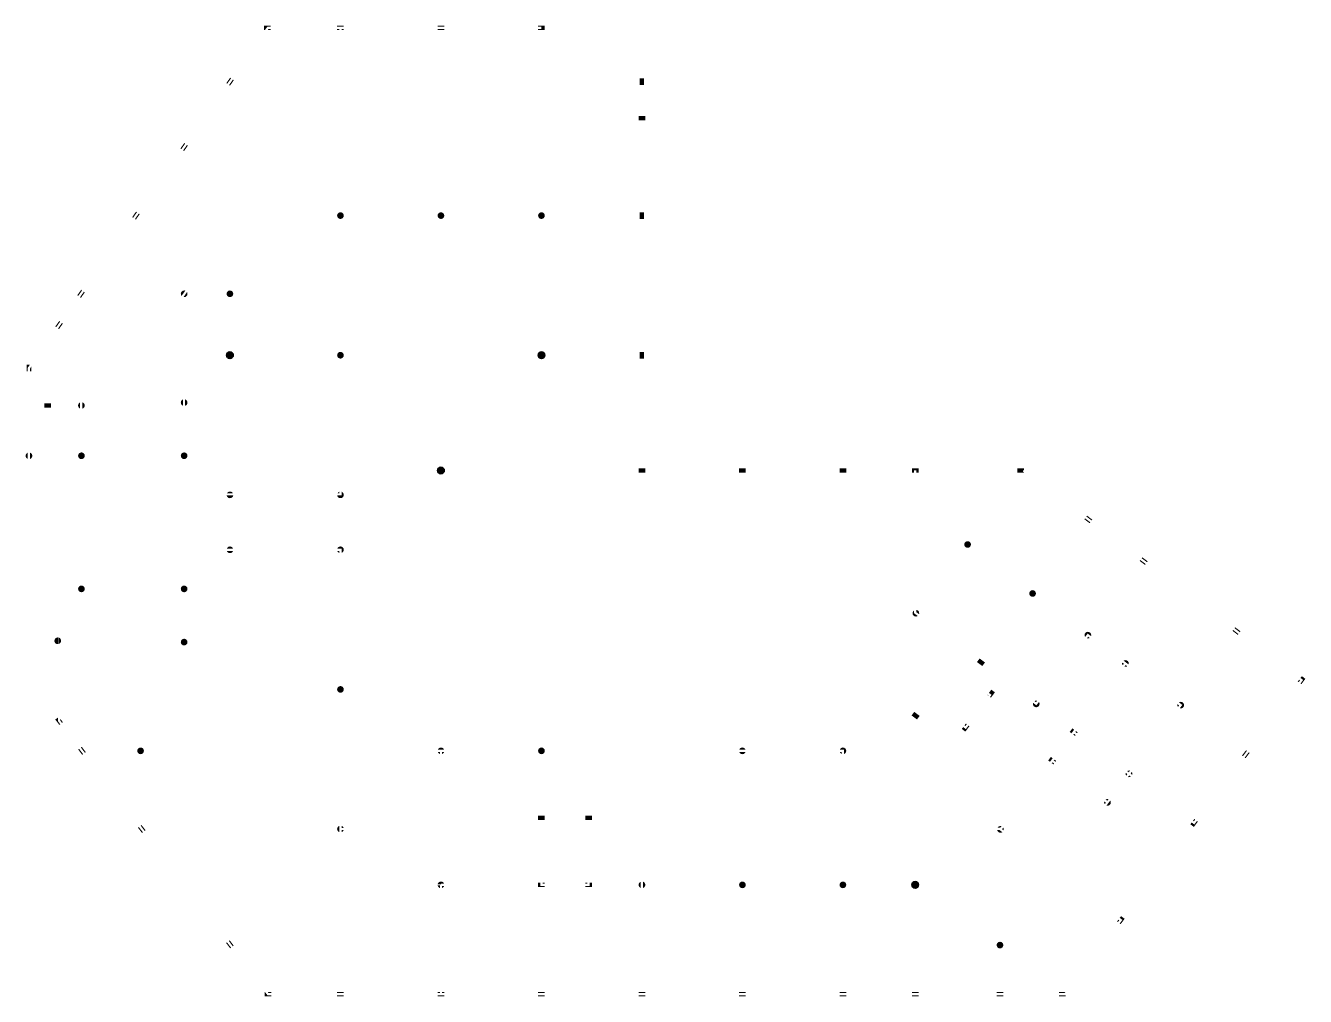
# Model space of a CAD drawing. Header units: inches. Extents: x 625 to 2719, y 1 to 1360.
# Drawn here: x 2047.9 to 2162.6, y 235.9 to 322.8 of the extents above; entities that cross this region are included whole.
import ezdxf

# ---------------------------------------------------------------- set-up
doc = ezdxf.new("R2010")
doc.units = ezdxf.units.IN
doc.header["$MEASUREMENT"] = 0
doc.layers.add('A-COLS', color=52, linetype='Continuous', lineweight=9)
doc.layers.add('A-WALL', color=113, linetype='Continuous', lineweight=9)

# ---------------------------------------------------------------- blocks, each defined once
blk = doc.blocks.new('DSC')
at = {"layer": 'A-COLS'}
h = blk.add_hatch(color=256, dxfattribs=at)
edge = h.paths.add_edge_path(flags=0)
edge.add_arc((-22567.55747815474, 65433.59604113099), 299.9999999999964, 90.0000000000004, 180.0000000000004, ccw=False)
edge.add_arc((-22567.55747815474, 65433.59604113099), 299.9999999999964, 2.8421709430404007e-13, 90.0000000000004, ccw=False)
edge.add_arc((-22567.55747815474, 65433.59604113099), 299.9999999999964, -179.99999999999966, 2.8421709430404007e-13, ccw=False)
h = blk.add_hatch(color=256, dxfattribs=at)
edge = h.paths.add_edge_path(flags=0)
edge.add_arc((5332.442521845265, 65433.59604113099), 299.9999999999991, 90.0000000000004, 180.0000000000004, ccw=False)
edge.add_arc((5332.442521845265, 65433.59604113099), 299.9999999999964, 2.8421709430404007e-13, 90.00000000000023, ccw=False)
edge.add_arc((5332.442521845263, 65433.59604113099), 300.0000000000001, 180.0000000000003, 359.9999999999999, ccw=False)
h = blk.add_hatch(color=256, dxfattribs=at)
edge = h.paths.add_edge_path(flags=0)
edge.add_arc((-3667.557478154752, 55116.22202898197), 300.0000000000001, 90.00000000000028, 180.0000000000003, ccw=False)
edge.add_arc((-3667.557478154752, 55116.22202898197), 299.9999999999968, -1.1368683772161603e-13, 90.00000000000028, ccw=False)
edge.add_arc((-3667.557478154753, 55116.22202898197), 300.0000000000003, 180.0000000000002, 359.99999999999983, ccw=False)
h = blk.add_hatch(color=256, dxfattribs=at)
edge = h.paths.add_edge_path(flags=0)
edge.add_arc((38809.69083227508, 18013.59604113062), 300, 90.0000000000004, 180.0000000000004, ccw=False)
edge.add_arc((38809.69083227508, 18013.59604113062), 299.9999999999927, 2.8421709430404007e-13, 90.0000000000004, ccw=False)
edge.add_arc((38809.69083227508, 18013.59604113062), 300, -179.99999999999966, 2.8421709430404007e-13, ccw=False)
at = {"layer": 'A-WALL'}
h = blk.add_hatch(color=256, dxfattribs=at)
h.paths.add_polyline_path([(-19185.87727215913, 94546.96239104724), (-19115.60700188887, 94646.96239104721), (-18904.53900526885, 94646.96239104721), (-18904.53900526885, 94546.96239104724)], flags=0)
h.paths.add_polyline_path([(-18904.53900526885, 94946.96239104723), (-18904.53900526885, 94846.96239104721), (-19219.50795442065, 94846.96239104721), (-19360.0484949612, 94646.96239104721), (-19430.31876523144, 94546.96239104724), (-19504.53900526885, 94546.96239104724), (-19504.53900526885, 94946.96239104723)], flags=0)
h = blk.add_hatch(color=256, dxfattribs=at)
h.paths.add_polyline_path([(-12567.55747815464, 94546.96239104721), (-12567.55747815464, 94646.9623910472), (-12367.55747815469, 94646.9623910472), (-12367.55747815469, 94546.96239104721)], flags=0)
h.paths.add_polyline_path([(-12967.55747815469, 94646.9623910472), (-12767.55747815464, 94646.9623910472), (-12767.55747815464, 94546.96239104721), (-12967.55747815469, 94546.96239104721)], flags=0)
h.paths.add_polyline_path([(-12367.55747815468, 94946.96239104721), (-12367.55747815469, 94846.9623910472), (-12967.55747815468, 94846.9623910472), (-12967.55747815468, 94946.96239104721)], flags=0)
h = blk.add_hatch(color=256, dxfattribs=at)
h.paths.add_polyline_path([(-3967.557478154687, 94646.96239104719), (-3367.557478154687, 94646.96239104719), (-3367.557478154688, 94546.96239104719), (-3967.557478154688, 94546.96239104719)], flags=0)
h.paths.add_polyline_path([(-3367.557478154685, 94946.96239104719), (-3367.557478154686, 94846.96239104719), (-3967.557478154686, 94846.96239104719), (-3967.557478154685, 94946.96239104719)], flags=0)
for points in [[(5632.442521845312, 94946.96239104716), (5632.442521845309, 94771.96239104716), (5619.076171929029, 94771.96239104716), (5619.076171929029, 94746.96239104716), (5632.442521845309, 94746.96239104716), (5632.442521845307, 94546.96239104717), (5032.442521845307, 94546.96239104717), (5032.442521845309, 94646.96239104714), (5332.442521845227, 94646.96239104714), (5332.442521845229, 94846.96239104716), (5032.44252184531, 94846.96239104716), (5032.442521845312, 94946.96239104716)], [(14532.44252184525, 89633.59604113092), (14132.44252184525, 89633.59604113092), (14132.44252184525, 90233.59604113092), (14532.44252184525, 90233.59604113092)], [(14632.44252184525, 86853.16141246127), (14632.44252184525, 86453.16141246127), (14032.44252184525, 86453.16141246127), (14032.44252184525, 86853.16141246127)], [(14532.44252184525, 77633.5960411309), (14132.44252184525, 77633.5960411309), (14132.44252184525, 78233.5960411309), (14532.44252184525, 78233.5960411309)], [(14532.44252184525, 65133.59604113097), (14132.44252184525, 65133.59604113097), (14132.44252184525, 65733.59604113096), (14532.44252184525, 65733.59604113096)], [(-38587.55747815465, 61133.59604113121), (-38587.55747815465, 60733.5960411312), (-39187.55747815465, 60733.5960411312), (-39187.55747815465, 61133.59604113121)], [(-38587.55747815465, 61133.59604113121), (-38587.55747815465, 60733.5960411312), (-39187.55747815465, 60733.5960411312), (-39187.55747815465, 61133.59604113121)], [(14032.44252184525, 54916.2220289819), (14032.44252184525, 55316.2220289819), (14632.44252184525, 55316.2220289819), (14632.44252184525, 54916.2220289819)], [(23032.44252184525, 54916.22202898187), (23032.44252184525, 55316.22202898188), (23632.44252184525, 55316.22202898188), (23632.44252184525, 54916.22202898187)], [(32032.44252184524, 54916.22202898184), (32032.44252184524, 55316.22202898184), (32632.44252184525, 55316.22202898184), (32632.44252184525, 54916.22202898184)], [(38509.69083227516, 54916.22202898182), (38509.69083227516, 55316.22202898183), (39109.69083227516, 55316.22202898183), (39109.69083227516, 54916.22202898182), (38909.69083227516, 54916.22202898182), (38909.69083227516, 55116.22202898183), (38709.69083227515, 55116.22202898182), (38709.69083227515, 54916.22202898182)], [(47948.15288613646, 54916.22202898179), (47948.15288613646, 55316.22202898179), (48548.15288613646, 55316.22202898179), (48548.15288613646, 55184.82660430269), (48436.27412823256, 55036.35847797699), (48548.15288613646, 54952.05178683802), (48548.15288613646, 54916.22202898179)], [(44337.50082581753, 37965.62160414967), (44578.22683507835, 38285.07580816859), (45057.40814110672, 37923.98679427736), (44816.6821318459, 37604.53259025844)], [(38486.04206450738, 33184.50717453049), (38726.7680737682, 33503.9613785494), (39205.94937979657, 33142.87236465816), (38965.22337053575, 32823.41816063924)], [(5032.4425218452, 23813.59604113101), (5032.4425218452, 24213.596041131), (5632.442521845201, 24213.596041131), (5632.442521845201, 23813.59604113101)], [(9255.785811324344, 23813.59604113099), (9255.785811324346, 24213.59604113099), (9855.785811324344, 24213.59604113099), (9855.785811324344, 23813.59604113099)]]:
    blk.add_hatch(color=256, dxfattribs=at).paths.add_polyline_path(points, flags=0)
h = blk.add_hatch(color=256, dxfattribs=at)
h.paths.add_polyline_path([(-22643.92462775536, 89625.89500039104), (-22298.95731772762, 90116.81001850744), (-22217.13814804158, 90059.31546683618), (-22562.10545806933, 89568.40044871978)], flags=0)
h.paths.add_polyline_path([(-22544.41482678585, 90289.29367352133), (-22462.59565709977, 90231.79912185002), (-22807.56296712749, 89740.88410373361), (-22889.38213681359, 89798.37865540493)], flags=0)
h = blk.add_hatch(color=256, dxfattribs=at)
h.paths.add_polyline_path([(-26576.89299282684, 84376.83752869994), (-26921.86030285458, 83885.92251058352), (-27003.67947254068, 83943.41706225484), (-26658.71216251294, 84434.33208037124)], flags=0)
h.paths.add_polyline_path([(-26676.40279379641, 83713.4388555697), (-26758.22196348248, 83770.93340724097), (-26413.25465345472, 84261.84842535737), (-26331.43548376867, 84204.3538736861)], flags=0)
h = blk.add_hatch(color=256, dxfattribs=at)
h.paths.add_polyline_path([(-30891.69096844369, 78236.5481018606), (-31236.65827847143, 77745.6330837442), (-31318.47744815752, 77803.1276354155), (-30973.51013812978, 78294.0426535319)], flags=0)
h.paths.add_polyline_path([(-30991.20076941326, 77573.14942873034), (-31073.01993909933, 77630.64398040163), (-30728.05262907157, 78121.55899851803), (-30646.23345938552, 78064.06444684674)], flags=0)
h = blk.add_hatch(color=256, dxfattribs=at)
edge = h.paths.add_edge_path(flags=0)
edge.add_arc((-12667.55747815472, 77933.596041131), 299.9999999999982, 90.0000000000004, 180.0000000000004, ccw=False)
edge.add_arc((-12667.55747815472, 77933.596041131), 299.9999999999964, 2.8421709430404007e-13, 90.0000000000004, ccw=False)
edge.add_arc((-12667.55747815472, 77933.596041131), 300.0000000000002, 180.0000000000002, 359.99999999999983, ccw=False)
h = blk.add_hatch(color=256, dxfattribs=at)
edge = h.paths.add_edge_path(flags=0)
edge.add_arc((-3667.55747815479, 77933.596041131), 300, 90.00000000000028, 180.0000000000003, ccw=False)
edge.add_arc((-3667.55747815479, 77933.596041131), 300.0000000000001, -1.1368683772161603e-13, 90.00000000000028, ccw=False)
edge.add_arc((-3667.557478154791, 77933.596041131), 300.0000000000002, 180.0000000000002, 359.99999999999983, ccw=False)
h = blk.add_hatch(color=256, dxfattribs=at)
edge = h.paths.add_edge_path(flags=0)
edge.add_arc((5332.442521845311, 77933.596041131), 299.9999999999991, 90.0000000000004, 180.0000000000004, ccw=False)
edge.add_arc((5332.442521845311, 77933.596041131), 299.9999999999964, 2.8421709430404007e-13, 90.00000000000023, ccw=False)
edge.add_arc((5332.442521845309, 77933.596041131), 300.0000000000001, 180.0000000000003, 359.9999999999999, ccw=False)
h = blk.add_hatch(color=256, dxfattribs=at)
h.paths.add_polyline_path([(-35810.60988736263, 71236.54810186061), (-36155.57719739037, 70745.63308374421), (-36237.39636707645, 70803.12763541551), (-35892.42905704871, 71294.04265353191)], flags=0)
h.paths.add_polyline_path([(-35910.11968833218, 70573.14942873035), (-35991.93885801823, 70630.64398040163), (-35646.97154799051, 71121.55899851804), (-35565.15237830445, 71064.06444684675)], flags=0)
h = blk.add_hatch(color=256, dxfattribs=at)
edge = h.paths.add_edge_path(flags=0)
edge.add_line((-26725.528660833, 70639.25042458676), (-26410.27291256283, 71087.88360481737))
edge.add_arc((-26667.55747815462, 70933.59604113111), 299.9999999999964, 2.8421709430404007e-13, 30.95013492874091, ccw=False)
edge.add_arc((-26667.55747815462, 70933.59604113111), 299.9999999999982, -101.14176850279512, 2.8421709430404007e-13, ccw=False)
edge = h.paths.add_edge_path(flags=0)
edge.add_arc((-26667.55747815462, 70933.59604113111), 299.9999999999964, 90.0000000000004, 180.0000000000004, ccw=False)
edge.add_arc((-26667.55747815462, 70933.59604113111), 299.9999999999968, 70.01357871850428, 90.0000000000004, ccw=False)
edge.add_line((-26565.01824830732, 71215.52813639931), (-26898.06000383278, 70741.58409968998))
edge.add_arc((-26667.55747815462, 70933.59604113111), 299.9999999999964, 180.0000000000004, 219.7947877074483, ccw=False)
h = blk.add_hatch(color=256, dxfattribs=at)
edge = h.paths.add_edge_path(flags=0)
edge.add_arc((-22567.55747815473, 70933.5960411311), 299.9999999999964, 90.0000000000004, 180.0000000000004, ccw=False)
edge.add_arc((-22567.55747815473, 70933.5960411311), 299.9999999999964, 2.8421709430404007e-13, 90.0000000000004, ccw=False)
edge.add_arc((-22567.55747815473, 70933.5960411311), 299.9999999999964, -179.99999999999966, 2.8421709430404007e-13, ccw=False)
h = blk.add_hatch(color=256, dxfattribs=at)
h.paths.add_polyline_path([(-37776.89299282681, 68438.37599023846), (-38121.86030285456, 67947.46097212206), (-38203.67947254064, 68004.95552379337), (-37858.7121625129, 68495.87054190977)], flags=0)
h.paths.add_polyline_path([(-37876.40279379638, 67774.97731710822), (-37958.22196348244, 67832.4718687795), (-37613.25465345469, 68323.3868868959), (-37531.43548376864, 68265.8923352246)], flags=0)
h = blk.add_hatch(color=256, dxfattribs=at)
edge = h.paths.add_edge_path(flags=0)
edge.add_arc((-12667.55747815473, 65433.59604113099), 300, 90.0000000000004, 180.0000000000004, ccw=False)
edge.add_arc((-12667.55747815474, 65433.59604113099), 299.9999999999964, 2.8421709430404007e-13, 90.0000000000004, ccw=False)
edge.add_arc((-12667.55747815474, 65433.59604113099), 300.0000000000011, 180, 359.99999999999966, ccw=False)
h = blk.add_hatch(color=256, dxfattribs=at)
h.paths.add_polyline_path([(-40473.02525154597, 63998.41209814442), (-40473.02525154597, 64253.71334345834), (-40363.83606235679, 64409.09795884293), (-40363.83606235679, 63998.41209814442)], flags=0)
h.paths.add_polyline_path([(-40763.83606235679, 64598.41209814443), (-40475.2459980821, 64598.41209814443), (-40673.02525154597, 64316.95700667663), (-40673.02525154597, 63998.41209814442), (-40763.83606235679, 63998.41209814442)], flags=0)
h = blk.add_hatch(color=256, dxfattribs=at)
edge = h.paths.add_edge_path(flags=0)
edge.add_line((-35783.88196547175, 60645.5015972812), (-35783.88196547175, 61221.69048498118))
edge.add_arc((-35867.55747815475, 60933.59604113119), 300, 2.8421709430404007e-13, 73.80433940247377, ccw=False)
edge.add_arc((-35867.55747815475, 60933.59604113119), 300.000000000001, -73.80433940247337, 2.8421709430404007e-13, ccw=False)
edge = h.paths.add_edge_path(flags=0)
edge.add_arc((-35867.55747815475, 60933.59604113119), 299.9999999999972, 112.81446385973581, 180.0000000000004, ccw=False)
edge.add_line((-35983.88196547174, 61210.12563023593), (-35983.88196547175, 60657.06645202645))
edge.add_arc((-35867.55747815475, 60933.59604113119), 299.9999999999927, 180.0000000000004, 247.185536140263, ccw=False)
h = blk.add_hatch(color=256, dxfattribs=at)
edge = h.paths.add_edge_path(flags=0)
edge.add_line((-26583.88196547177, 60910.50159728115), (-26583.88196547176, 61486.69048498116))
edge.add_arc((-26667.55747815471, 61198.59604113115), 299.9999999999964, 2.8421709430404007e-13, 73.80433940248469, ccw=False)
edge.add_arc((-26667.55747815471, 61198.59604113115), 299.9999999999987, -73.80433940248503, 2.8421709430404007e-13, ccw=False)
edge = h.paths.add_edge_path(flags=0)
edge.add_arc((-26667.55747815471, 61198.59604113115), 299.9999999999962, 112.81446385974789, 180.0000000000004, ccw=False)
edge.add_line((-26783.88196547176, 61475.12563023587), (-26783.88196547177, 60922.06645202644))
edge.add_arc((-26667.55747815471, 61198.59604113115), 299.9999999999964, 180.0000000000004, 247.18553614025092, ccw=False)
h = blk.add_hatch(color=256, dxfattribs=at)
edge = h.paths.add_edge_path(flags=0)
edge.add_line((-40473.02525154597, 56148.8792377416), (-40473.02525154597, 56718.31284452078))
edge.add_arc((-40567.55747815474, 56433.59604113119), 299.9999999999927, 2.8421709430404007e-13, 71.63270111647631, ccw=False)
edge.add_arc((-40567.55747815474, 56433.59604113119), 300.0000000000003, -71.63270111647648, 2.8421709430404007e-13, ccw=False)
edge = h.paths.add_edge_path(flags=0)
edge.add_arc((-40567.55747815474, 56433.59604113119), 299.9999999999978, 110.5827151732536, 180.0000000000004, ccw=False)
edge.add_line((-40673.02525154597, 56714.4457318483), (-40673.02525154597, 56152.74635041408))
edge.add_arc((-40567.55747815474, 56433.59604113119), 300, 180.0000000000004, 249.4172848267467, ccw=False)
h = blk.add_hatch(color=256, dxfattribs=at)
edge = h.paths.add_edge_path(flags=0)
edge.add_arc((-35867.55747815473, 56433.59604113117), 299.9999999999927, 90.0000000000004, 180.0000000000004, ccw=False)
edge.add_arc((-35867.55747815473, 56433.59604113117), 300, 2.8421709430404007e-13, 90.0000000000004, ccw=False)
edge.add_arc((-35867.55747815473, 56433.59604113117), 299.9999999999927, -179.99999999999966, 2.8421709430404007e-13, ccw=False)
h = blk.add_hatch(color=256, dxfattribs=at)
edge = h.paths.add_edge_path(flags=0)
edge.add_arc((-26667.5574781547, 56433.59604113115), 299.9999999999964, 90.0000000000004, 180.0000000000004, ccw=False)
edge.add_arc((-26667.5574781547, 56433.59604113115), 299.9999999999964, 2.8421709430404007e-13, 90.0000000000004, ccw=False)
edge.add_arc((-26667.5574781547, 56433.59604113115), 299.9999999999964, -179.99999999999966, 2.8421709430404007e-13, ccw=False)
h = blk.add_hatch(color=256, dxfattribs=at)
edge = h.paths.add_edge_path(flags=0)
edge.add_arc((-22567.55747815476, 52933.59604113107), 299.9999999999973, 29.99999999999949, 90.0000000000004, ccw=False)
edge.add_line((-22307.74985701943, 53083.59604113106), (-22827.3650992901, 53083.59604113106))
edge.add_arc((-22567.55747815476, 52933.59604113107), 299.9999999999964, 90.0000000000004, 150.0000000000023, ccw=False)
edge = h.paths.add_edge_path(flags=0)
edge.add_line((-22863.36146730974, 52883.59604113106), (-22271.75348899979, 52883.59604113106))
edge.add_arc((-22567.55747815476, 52933.59604113107), 299.9999999999984, 189.5940682268618, 350.4059317731381, ccw=False)
h = blk.add_hatch(color=256, dxfattribs=at)
edge = h.paths.add_edge_path(flags=0)
edge.add_line((-12767.55747815476, 53216.43875360565), (-12767.55747815476, 53083.59604113103))
edge.add_line((-12767.55747815476, 53083.59604113103), (-12927.36509929009, 53083.59604113103))
edge.add_arc((-12667.55747815476, 52933.59604113103), 299.9999999999994, 109.4712206344924, 149.9999999999999, ccw=False)
edge = h.paths.add_edge_path(flags=0)
edge.add_line((-12963.36146730974, 52883.59604113104), (-12767.55747815476, 52883.59604113104))
edge.add_line((-12767.55747815476, 52883.59604113104), (-12567.55747815476, 52883.59604113104))
edge.add_line((-12567.55747815476, 52883.59604113104), (-12567.55747815476, 53216.43875360565))
edge.add_arc((-12667.55747815476, 52933.59604113103), 299.9999999999964, 2.8421709430404007e-13, 70.52877936551113, ccw=False)
edge.add_arc((-12667.55747815476, 52933.59604113103), 299.999999999998, -170.40593177314076, 2.8421709430404007e-13, ccw=False)
h = blk.add_hatch(color=256, dxfattribs=at)
h.paths.add_polyline_path([(54616.68338310137, 50629.51318430895), (54137.502077073, 50990.60219820019), (54197.68357938824, 51070.46574920497), (54676.86488541662, 50709.37673531373)], flags=0)
h.paths.add_polyline_path([(53956.95757012742, 50751.01154518605), (54017.13907244259, 50830.87509619073), (54496.32037847096, 50469.78608229949), (54436.1388761558, 50389.92253129482)], flags=0)
h = blk.add_hatch(color=256, dxfattribs=at)
edge = h.paths.add_edge_path(flags=0)
edge.add_arc((-22567.55747815477, 48013.5960411311), 299.9999999999946, 19.47122063449001, 90.0000000000004, ccw=False)
edge.add_line((-22284.71476568016, 48113.59604113109), (-22850.40019062939, 48113.59604113109))
edge.add_arc((-22567.55747815477, 48013.5960411311), 299.9999999999964, 90.0000000000004, 160.5287793655112, ccw=False)
edge = h.paths.add_edge_path(flags=0)
edge.add_line((-22850.40019062939, 47913.59604113109), (-22284.71476568016, 47913.59604113109))
edge.add_arc((-22567.55747815477, 48013.5960411311), 299.9999999999982, 199.4712206344921, 340.5287793655079, ccw=False)
h = blk.add_hatch(color=256, dxfattribs=at)
edge = h.paths.add_edge_path(flags=0)
edge.add_line((-12567.55747815477, 47730.75332865644), (-12567.55747815477, 47913.59604113107))
edge.add_line((-12567.55747815477, 47913.59604113107), (-12567.55747815477, 48113.59604113106))
edge.add_line((-12567.55747815477, 48113.59604113106), (-12950.40019062938, 48113.59604113106))
edge.add_arc((-12667.55747815477, 48013.59604113106), 299.9999999999982, 90.0000000000004, 160.5287793655096, ccw=False)
edge.add_arc((-12667.55747815477, 48013.59604113106), 299.9999999999964, 2.8421709430404007e-13, 90.0000000000004, ccw=False)
edge.add_arc((-12667.55747815477, 48013.59604113106), 299.999999999997, -70.52877936550908, 2.8421709430404007e-13, ccw=False)
edge = h.paths.add_edge_path(flags=0)
edge.add_line((-12950.40019062939, 47913.59604113107), (-12767.55747815477, 47913.59604113107))
edge.add_line((-12767.55747815477, 47913.59604113107), (-12767.55747815477, 47730.75332865644))
edge.add_arc((-12667.55747815477, 48013.59604113106), 299.999999999998, 199.4712206344891, 250.5287793655094, ccw=False)
h = blk.add_hatch(color=256, dxfattribs=at)
edge = h.paths.add_edge_path(flags=0)
edge.add_arc((43501.39093838565, 48487.54729558917), 300, 90.0000000000004, 180.0000000000004, ccw=False)
edge.add_arc((43501.39093838565, 48487.54729558917), 299.9999999999927, 2.8421709430404007e-13, 90.0000000000004, ccw=False)
edge.add_arc((43501.39093838565, 48487.54729558917), 300, -179.99999999999966, 2.8421709430404007e-13, ccw=False)
h = blk.add_hatch(color=256, dxfattribs=at)
h.paths.add_polyline_path([(59568.22354539499, 46898.26004076587), (59089.04223936662, 47259.34905465711), (59149.22374168182, 47339.21260566183), (59628.40504771019, 46978.12359177059)], flags=0)
h.paths.add_polyline_path([(58908.497732421, 47019.75840164292), (58968.6792347362, 47099.62195264764), (59447.86054076458, 46738.53293875641), (59387.67903844937, 46658.66938775167)], flags=0)
h = blk.add_hatch(color=256, dxfattribs=at)
edge = h.paths.add_edge_path(flags=0)
edge.add_arc((-35867.55747815471, 44513.59604113102), 300, 90.0000000000004, 180.0000000000004, ccw=False)
edge.add_arc((-35867.55747815471, 44513.59604113102), 300, 2.8421709430404007e-13, 90.0000000000004, ccw=False)
edge.add_arc((-35867.55747815471, 44513.59604113102), 300, -179.99999999999966, 2.8421709430404007e-13, ccw=False)
h = blk.add_hatch(color=256, dxfattribs=at)
edge = h.paths.add_edge_path(flags=0)
edge.add_arc((-26667.55747815467, 44513.59604113104), 299.9999999999964, 90.0000000000004, 180.0000000000004, ccw=False)
edge.add_arc((-26667.55747815467, 44513.59604113104), 299.9999999999964, 2.8421709430404007e-13, 90.0000000000004, ccw=False)
edge.add_arc((-26667.55747815467, 44513.59604113104), 299.9999999999964, -179.99999999999966, 2.8421709430404007e-13, ccw=False)
h = blk.add_hatch(color=256, dxfattribs=at)
edge = h.paths.add_edge_path(flags=0)
edge.add_arc((49321.84653560986, 44101.51940685731), 300, 90.0000000000004, 180.0000000000004, ccw=False)
edge.add_arc((49321.84653560986, 44101.51940685731), 299.9999999999927, 2.8421709430404007e-13, 90.0000000000004, ccw=False)
edge.add_arc((49321.84653560986, 44101.51940685731), 300, -179.99999999999966, 2.8421709430404007e-13, ccw=False)
h = blk.add_hatch(color=256, dxfattribs=at)
edge = h.paths.add_edge_path(flags=0)
edge.add_line((39153.48499637034, 42247.69842567352), (38909.69083227513, 42431.4105054189))
edge.add_line((38909.69083227513, 42431.4105054189), (38909.69083227513, 42635.06022505694))
edge.add_arc((38867.41526011482, 42338.05386822511), 299.9999999999927, 2.8421709430404007e-13, 81.89899636676893, ccw=False)
edge.add_arc((38867.41526011482, 42338.05386822511), 299.999999999987, -17.528779365513174, 2.8421709430404007e-13, ccw=False)
edge = h.paths.add_edge_path(flags=0)
edge.add_arc((38867.41526011482, 42338.05386822511), 300.0000000000021, 121.7186181560875, 180.0000000000004, ccw=False)
edge.add_line((38709.69083227513, 42593.24596226926), (38709.69083227513, 42331.69418380822))
edge.add_line((38709.69083227513, 42331.69418380822), (38909.69083227513, 42180.98337378766))
edge.add_line((38909.69083227513, 42180.98337378766), (39033.12199173992, 42087.97132366407))
edge.add_arc((38867.41526011482, 42338.05386822511), 300, 180.0000000000004, 303.5287793655051, ccw=False)
h = blk.add_hatch(color=256, dxfattribs=at)
edge = h.paths.add_edge_path(flags=0)
edge.add_line((-37867.55747815473, 39593.64149943378), (-37867.55747815472, 40143.55058282846))
edge.add_arc((-37987.55747815475, 39868.59604113112), 299.9999999999927, 2.8421709430404007e-13, 66.42182152179231, ccw=False)
edge.add_arc((-37987.55747815475, 39868.59604113112), 300.0000000000006, -66.42182152179367, 2.8421709430404007e-13, ccw=False)
edge = h.paths.add_edge_path(flags=0)
edge.add_arc((-37987.55747815475, 39868.59604113112), 300, 90.0000000000004, 180.0000000000004, ccw=False)
edge.add_arc((-37987.55747815475, 39868.59604113112), 299.999999999998, 71.53854170322569, 90.0000000000004, ccw=False)
edge.add_line((-37892.55747815472, 40153.15710663376), (-37892.55747815473, 39584.03497562849))
edge.add_arc((-37987.55747815475, 39868.59604113112), 300, 180.0000000000004, 288.46145829677334, ccw=False)
h = blk.add_hatch(color=256, dxfattribs=at)
edge = h.paths.add_edge_path(flags=0)
edge.add_line((54183.03125535191, 40084.19652705872), (54293.06874659305, 40230.22120999432))
edge.add_line((54293.06874659305, 40230.22120999432), (54439.09342952862, 40120.18371875322))
edge.add_arc((54273.38669790349, 40370.26626331424), 299.9999999999918, 252.47122063448938, 303.5287793655126, ccw=False)
edge = h.paths.add_edge_path(flags=0)
edge.add_arc((54273.38669790349, 40370.26626331424), 300, 90.0000000000004, 180.0000000000004, ccw=False)
edge.add_arc((54273.38669790349, 40370.26626331424), 299.9999999999927, 2.8421709430404007e-13, 90.0000000000004, ccw=False)
edge.add_arc((54273.38669790349, 40370.26626331424), 300.0000000000034, -17.528779365508512, 2.8421709430404007e-13, ccw=False)
edge.add_line((54559.45643415902, 40279.91082076267), (54253.70464921401, 40510.31131663423))
edge.add_line((54253.70464921401, 40510.31131663423), (54133.3416445836, 40350.58421462477))
edge.add_line((54133.3416445836, 40350.58421462477), (54023.30415334245, 40204.55953168912))
edge.add_arc((54273.38669790349, 40370.26626331424), 300, 180.0000000000004, 213.5287793655087, ccw=False)
h = blk.add_hatch(color=256, dxfattribs=at)
h.paths.add_polyline_path([(67883.6164760077, 40632.16201970642), (67404.4351699793, 40993.25103359765), (67464.6166722946, 41073.11458460251), (67943.79797832298, 40712.02557071127)], flags=0)
h.paths.add_polyline_path([(67223.89066303379, 40753.6603805836), (67284.0721653489, 40833.52393158818), (67763.25347137728, 40472.43491769695), (67703.07196906216, 40392.57136669235)], flags=0)
h = blk.add_hatch(color=256, dxfattribs=at)
edge = h.paths.add_edge_path(flags=0)
edge.add_arc((-26667.55747815466, 39748.59604113109), 299.9999999999964, 90.0000000000004, 180.0000000000004, ccw=False)
edge.add_arc((-26667.55747815466, 39748.59604113109), 299.9999999999964, 2.8421709430404007e-13, 90.0000000000004, ccw=False)
edge.add_arc((-26667.55747815466, 39748.59604113109), 299.9999999999964, -179.99999999999966, 2.8421709430404007e-13, ccw=False)
h = blk.add_hatch(color=256, dxfattribs=at)
edge = h.paths.add_edge_path(flags=0)
edge.add_line((57923.30920247793, 37745.06594324567), (57471.53273459703, 38085.50393035858))
edge.add_arc((57637.23946622259, 37835.42138579784), 300, 90.0000000000004, 123.5287793656093, ccw=False)
edge.add_arc((57637.23946622259, 37835.42138579784), 299.9999999999927, 2.8421709430404007e-13, 90.0000000000004, ccw=False)
edge.add_arc((57637.23946622259, 37835.42138579784), 299.9999999999958, -17.52877936562959, 2.8421709430404007e-13, ccw=False)
edge = h.paths.add_edge_path(flags=0)
edge.add_line((57546.88402367374, 37549.35164954145), (57656.92151491392, 37695.37633247585))
edge.add_line((57656.92151491392, 37695.37633247585), (57802.9461978472, 37585.33884123647))
edge.add_arc((57637.23946622259, 37835.42138579784), 300.0000000000025, 252.4712206350363, 303.5287793653919, ccw=False)
edge = h.paths.add_edge_path(flags=0)
edge.add_arc((57637.23946622259, 37835.42138579784), 300.0000000000001, 162.4712206345904, 179.999999999999, ccw=False)
edge.add_line((57351.1697299669, 37925.77682834891), (57497.19441290447, 37815.73933710629))
edge.add_line((57497.19441290447, 37815.73933710629), (57387.15692166313, 37669.71465417036))
edge.add_arc((57637.23946622259, 37835.42138579784), 300, 180.0000000000004, 213.5287793660517, ccw=False)
h = blk.add_hatch(color=256, dxfattribs=at)
h.paths.add_polyline_path([(73193.97493969844, 36380.09276026326), (73273.83849070345, 36319.91125794785), (73153.47548607315, 36160.18415593858), (73073.61193506817, 36220.36565825398)], flags=0)
h.paths.add_polyline_path([(73434.7009489594, 36699.54696428236), (73754.15515297832, 36458.82095502153), (73393.06613908708, 35979.63964899316), (73313.20258808261, 36039.82115130818), (73553.9285973433, 36359.27535532691), (73394.20149533384, 36479.63835995732), (73314.33794432887, 36539.81986227273)], flags=0)
h = blk.add_hatch(color=256, dxfattribs=at)
edge = h.paths.add_edge_path(flags=0)
edge.add_line((-12667.55747815479, 35213.59604113112), (-12667.55747815479, 35813.59604113112))
edge.add_arc((-12667.55747815479, 35513.59604113112), 299.9999999999964, 2.8421709430404007e-13, 90, ccw=False)
edge.add_arc((-12667.55747815479, 35513.59604113112), 299.9999999999964, -90, 2.8421709430404007e-13, ccw=False)
edge = h.paths.add_edge_path(flags=0)
edge.add_arc((-12667.55747815479, 35513.59604113112), 299.9999999999969, 94.7801918471996, 179.999999999999, ccw=False)
edge.add_line((-12692.55747815479, 35812.55255970865), (-12692.55747815479, 35214.63952255359))
edge.add_arc((-12667.55747815479, 35513.59604113112), 299.9999999999966, 180.0000000000002, 265.21980815280097, ccw=False)
h = blk.add_hatch(color=256, dxfattribs=at)
h.paths.add_polyline_path([(45290.9294581805, 35043.5309778832), (45370.79300918522, 34983.349475568), (45346.6588204677, 34951.32232540641), (45266.79526946298, 35011.50382772162)], flags=0)
h.paths.add_polyline_path([(45627.88428335422, 35490.68513374999), (45947.33848737313, 35249.95912448916), (45586.24947348189, 34770.7778184608), (45506.38592247717, 34830.959320776), (45650.8831158251, 35022.71357294704), (45491.15601381563, 35143.07657757745), (45411.29246281091, 35203.25807989266)], flags=0)
h = blk.add_hatch(color=256, dxfattribs=at)
edge = h.paths.add_edge_path(flags=0)
edge.add_arc((49648.9946457544, 34213.55105566965), 299.9999999999927, 74.92134006207158, 90.0000000000004, ccw=False)
edge.add_line((49727.03811458591, 34503.22193265377), (49624.77442547885, 34367.51343358446))
edge.add_line((49624.77442547885, 34367.51343358446), (49490.81344691553, 34468.46027153659))
edge.add_arc((49648.9946457544, 34213.55105566965), 300, 90.0000000000004, 121.8212293156866, ccw=False)
edge = h.paths.add_edge_path(flags=0)
edge.add_arc((49648.9946457544, 34213.55105566965), 299.9999999999898, 160.7814824005928, 179.999999999999, ccw=False)
edge.add_line((49365.71363570642, 34312.30260930904), (49504.41142084843, 34207.786331575))
edge.add_line((49504.41142084843, 34207.786331575), (49664.13852285789, 34087.42332694459))
edge.add_line((49664.13852285789, 34087.42332694459), (49891.87696584041, 34389.64244838843))
edge.add_arc((49648.9946457544, 34213.55105566965), 299.9999999999927, 2.8421709430404007e-13, 35.94237638026959, ccw=False)
edge.add_arc((49648.9946457544, 34213.55105566965), 300, 180.0000000000004, 359.99999999999864, ccw=False)
h = blk.add_hatch(color=256, dxfattribs=at)
edge = h.paths.add_edge_path(flags=0)
edge.add_line((62498.42418596669, 33818.0985059986), (62728.82468183691, 34123.85029094193))
edge.add_line((62728.82468183691, 34123.85029094193), (62569.09757982746, 34244.21329557236))
edge.add_line((62569.09757982746, 34244.21329557236), (62423.07289688988, 34354.25078681499))
edge.add_arc((62588.77962851621, 34104.16824225477), 300, 90.0000000000004, 123.52877936578781, ccw=False)
edge.add_arc((62588.77962851621, 34104.16824225477), 299.9999999999927, 2.8421709430404007e-13, 90.0000000000004, ccw=False)
edge.add_arc((62588.77962851621, 34104.16824225477), 299.9999999999982, -107.52877936509941, 2.8421709430404007e-13, ccw=False)
edge = h.paths.add_edge_path(flags=0)
edge.add_arc((62588.77962851621, 34104.16824225477), 299.999999999992, 162.4712206347702, 179.999999999999, ccw=False)
edge.add_line((62302.70989226025, 34194.52368480495), (62448.73457519705, 34084.48619356289))
edge.add_line((62448.73457519705, 34084.48619356289), (62338.69708395637, 33938.46151062786))
edge.add_arc((62588.77962851621, 34104.16824225477), 300, 180.0000000000004, 213.5287793659194, ccw=False)
h = blk.add_hatch(color=256, dxfattribs=at)
h.paths.add_polyline_path([(-37605.88666258576, 32520.16928268046), (-37767.55747815474, 32731.58496457837), (-37767.55747815473, 32896.2075381094), (-37526.45087928802, 32580.91429343755)], flags=0)
h.paths.add_polyline_path([(-38208.66407702138, 32814.54895019555), (-37967.55747815473, 32998.92458462299), (-37967.55747815473, 32663.87827905479), (-37767.55747815473, 32402.33981751632), (-37764.75822918119, 32398.6792611663), (-37844.1940124789, 32337.93425040923)], flags=0)
h = blk.add_hatch(color=256, dxfattribs=at)
h.paths.add_polyline_path([(43100.26118611557, 32136.41599155138), (43339.85183912976, 31955.87148460577), (43460.21484376017, 32115.59858661523), (43580.57784839059, 32275.32568862468), (43660.44139939531, 32215.14418630948), (43299.35238550408, 31735.96288028111), (42979.89818148516, 31976.68888954193)], flags=0)
h.paths.add_polyline_path([(43340.9871953764, 32455.87019557031), (43420.85074638112, 32395.68869325511), (43300.48774175072, 32235.96159124564), (43220.62419074599, 32296.14309356084)], flags=0)
h = blk.add_hatch(color=256, dxfattribs=at)
h.paths.add_polyline_path([(53303.54956606768, 31585.92860295127), (53143.82246406005, 31706.29160758032), (53203.49034358912, 31785.47355812645), (53363.21744559676, 31665.11055349741)], flags=0)
h.paths.add_polyline_path([(52962.76433432831, 31466.01935410754), (53023.45945942963, 31546.56450557085), (53183.18656143727, 31426.2015009418), (53122.49143633594, 31345.6563494785)], flags=0)
h.paths.add_polyline_path([(52643.31013030757, 31706.74536336973), (52884.03613956839, 32026.19956738864), (53043.76324157965, 31905.83656275687), (52803.03723231883, 31586.38235873796)], flags=0)
h = blk.add_hatch(color=256, dxfattribs=at)
h.paths.add_polyline_path([(-35553.31239500282, 29836.03370199507), (-35917.7824595453, 30312.64840178139), (-35838.34667624757, 30373.39341253847), (-35473.87661170509, 29896.77871275216)], flags=0)
h.paths.add_polyline_path([(-36156.08980943845, 30130.41336951016), (-36076.65402614074, 30191.15838026723), (-35712.18396159826, 29714.54368048091), (-35791.61974489597, 29653.79866972384)], flags=0)
h = blk.add_hatch(color=256, dxfattribs=at)
edge = h.paths.add_edge_path(flags=0)
edge.add_arc((-30567.55747815476, 30013.59604113114), 300, 90.0000000000004, 179.9999999999997, ccw=False)
edge.add_arc((-30567.55747815476, 30013.59604113114), 299.9999999999964, 2.8421709430404007e-13, 90.0000000000004, ccw=False)
edge.add_arc((-30567.55747815476, 30013.59604113114), 300, 180.0000000000004, 359.99999999999926, ccw=False)
h = blk.add_hatch(color=256, dxfattribs=at)
edge = h.paths.add_edge_path(flags=0)
edge.add_arc((-3667.557478154795, 30013.59604113106), 299.9999999999964, 19.47122063449052, 90.00000000000028, ccw=False)
edge.add_line((-3384.714765680178, 30113.59604113105), (-3950.400190629412, 30113.59604113106))
edge.add_arc((-3667.557478154795, 30013.59604113106), 300, 90.00000000000028, 160.5287793655096, ccw=False)
edge = h.paths.add_edge_path(flags=0)
edge.add_line((-3567.557478154796, 29730.75332865644), (-3567.557478154792, 29913.59604113105))
edge.add_line((-3567.557478154792, 29913.59604113105), (-3384.714765680181, 29913.59604113105))
edge.add_arc((-3667.557478154796, 30013.59604113106), 299.9999999999974, 289.4712206344909, 340.52877936550834, ccw=False)
edge = h.paths.add_edge_path(flags=0)
edge.add_line((-3950.400190629414, 29913.59604113106), (-3767.557478154793, 29913.59604113106))
edge.add_line((-3767.557478154793, 29913.59604113106), (-3767.557478154796, 29730.75332865644))
edge.add_arc((-3667.557478154796, 30013.59604113106), 299.999999999998, 199.4712206344902, 250.5287793655093, ccw=False)
h = blk.add_hatch(color=256, dxfattribs=at)
edge = h.paths.add_edge_path(flags=0)
edge.add_arc((5332.442521845204, 30013.59604113103), 299.9999999999991, 90.0000000000004, 179.9999999999997, ccw=False)
edge.add_arc((5332.442521845204, 30013.59604113103), 299.9999999999964, 2.8421709430404007e-13, 90.00000000000023, ccw=False)
edge.add_arc((5332.442521845203, 30013.59604113103), 299.9999999999986, 180.0000000000002, 359.99999999999983, ccw=False)
h = blk.add_hatch(color=256, dxfattribs=at)
edge = h.paths.add_edge_path(flags=0)
edge.add_arc((23332.44252184521, 30013.59604113097), 300.0000000000002, 19.471220634488986, 90.0000000000004, ccw=False)
edge.add_line((23615.28523431983, 30113.59604113096), (23049.59980937059, 30113.59604113096))
edge.add_arc((23332.44252184521, 30013.59604113097), 299.9999999999964, 90.0000000000004, 160.5287793655117, ccw=False)
edge = h.paths.add_edge_path(flags=0)
edge.add_line((23049.59980937059, 29913.59604113096), (23615.28523431982, 29913.59604113096))
edge.add_arc((23332.44252184521, 30013.59604113097), 299.9999999999972, 199.4712206344937, 340.5287793655063, ccw=False)
h = blk.add_hatch(color=256, dxfattribs=at)
edge = h.paths.add_edge_path(flags=0)
edge.add_line((32432.44252184521, 29730.75332865632), (32432.44252184521, 29913.59604113093))
edge.add_line((32432.44252184521, 29913.59604113093), (32432.44252184521, 30113.59604113094))
edge.add_line((32432.44252184521, 30113.59604113094), (32049.59980937059, 30113.59604113094))
edge.add_arc((32332.44252184521, 30013.59604113094), 299.9999999999964, 90.0000000000004, 160.5287793655104, ccw=False)
edge.add_arc((32332.44252184521, 30013.59604113094), 299.9999999999964, 2.8421709430404007e-13, 90.0000000000004, ccw=False)
edge.add_arc((32332.44252184521, 30013.59604113094), 299.9999999999982, -70.52877936550851, 2.8421709430404007e-13, ccw=False)
edge = h.paths.add_edge_path(flags=0)
edge.add_line((32049.59980937059, 29913.59604113093), (32232.44252184521, 29913.59604113093))
edge.add_line((32232.44252184521, 29913.59604113093), (32232.44252184521, 29730.75332865632))
edge.add_arc((32332.44252184521, 30013.59604113094), 299.9999999999994, 199.4712206344922, 250.5287793655085, ccw=False)
h = blk.add_hatch(color=256, dxfattribs=at)
h.paths.add_polyline_path([(68318.06456704976, 29411.04910721761), (68679.15358094101, 29890.23041324597), (68759.01713194547, 29830.04891093097), (68397.92811805423, 29350.8676049026)], flags=0)
h.paths.add_polyline_path([(68439.56292792656, 30070.7749201918), (68519.42647893156, 30010.59341787639), (68158.33746504031, 29531.41211184801), (68078.47391403532, 29591.59361416342)], flags=0)
h = blk.add_hatch(color=256, dxfattribs=at)
h.paths.add_polyline_path([(51377.22786919458, 29029.61337034161), (51217.50076718731, 29149.97637497037), (51277.68226950244, 29229.83992597497), (51437.4093715097, 29109.47692134621)], flags=0)
h.paths.add_polyline_path([(51036.95626024161, 28910.38572195606), (51097.1377625569, 28990.2492729609), (51256.86486456417, 28869.88626833215), (51196.68336224888, 28790.0227173273)], flags=0)
h.paths.add_polyline_path([(50717.5020562205, 29151.11173121853), (50958.22806548132, 29470.56593523745), (51117.95516749297, 29350.20293060539), (50877.22915823215, 29030.74872658647)], flags=0)
h = blk.add_hatch(color=256, dxfattribs=at)
edge = h.paths.add_edge_path(flags=0)
edge.add_arc((57954.8039502454, 27954.67481489071), 299.9999999999988, 72.47122063407488, 90.0000000000004, ccw=False)
edge.add_line((58045.15939279905, 28240.74455114558), (57935.63552434366, 28095.40146866801))
edge.add_line((57935.63552434366, 28095.40146866801), (57789.852981679, 28205.25649412725))
edge.add_arc((57954.8039502454, 27954.67481489071), 300, 90.0000000000004, 123.35580115525099, ccw=False)
edge = h.paths.add_edge_path(flags=0)
edge.add_line((58241.14516901448, 27865.18343858084), (58095.36262635311, 27975.03846403759))
edge.add_line((58095.36262635311, 27975.03846403759), (58204.88649480764, 28120.381546514))
edge.add_arc((57954.8039502454, 27954.67481489071), 299.9999999999927, 2.8421709430404007e-13, 33.528779365089974, ccw=False)
edge.add_arc((57954.8039502454, 27954.67481489071), 299.9999999999983, 342.6441988447484, 359.99999999999864, ccw=False)
edge = h.paths.add_edge_path(flags=0)
edge.add_line((57864.4485076959, 27668.60507863452), (57974.99962172269, 27815.31136202813))
edge.add_line((57974.99962172269, 27815.31136202813), (58121.2641311588, 27705.09314855627))
edge.add_arc((57954.8039502454, 27954.67481489071), 299.9999999999964, 252.4712206349065, 303.70157313634553, ccw=False)
edge = h.paths.add_edge_path(flags=0)
edge.add_arc((57954.8039502454, 27954.67481489071), 299.9999999999964, 162.2984268636522, 179.9999999999997, ccw=False)
edge.add_line((57669.00801027386, 28045.89258013291), (57815.27251971325, 27935.67436665855))
edge.add_line((57815.27251971325, 27935.67436665855), (57704.72140568557, 27788.96808326377))
edge.add_arc((57954.8039502454, 27954.67481489071), 300, 180.0000000000004, 213.5287793659261, ccw=False)
h = blk.add_hatch(color=256, dxfattribs=at)
edge = h.paths.add_edge_path(flags=0)
edge.add_arc((56028.99587615873, 25399.0411827393), 300.0000000000006, 72.47122063406908, 90.0000000000004, ccw=False)
edge.add_line((56119.35131871241, 25685.11091899417), (56009.31382747094, 25539.08623605807))
edge.add_line((56009.31382747094, 25539.08623605807), (55863.28914453372, 25649.1237273004))
edge.add_arc((56028.99587615873, 25399.0411827393), 300, 90.0000000000004, 123.52877936548529, ccw=False)
edge = h.paths.add_edge_path(flags=0)
edge.add_line((55938.64043360927, 25112.97144648311), (56279.07842072099, 25564.74791436258))
edge.add_arc((56028.99587615873, 25399.0411827393), 299.9999999999927, 2.8421709430404007e-13, 33.528779365085484, ccw=False)
edge.add_arc((56028.99587615873, 25399.0411827393), 299.9999999999945, -107.52877936508793, 2.8421709430404007e-13, ccw=False)
edge = h.paths.add_edge_path(flags=0)
edge.add_arc((56028.99587615873, 25399.0411827393), 299.9999999999994, 162.4712206344707, 179.9999999999997, ccw=False)
edge.add_line((55742.92613990323, 25489.39662529098), (55888.95082284052, 25379.35913404861))
edge.add_line((55888.95082284052, 25379.35913404861), (55778.91333159892, 25233.33445111234))
edge.add_arc((56028.99587615873, 25399.0411827393), 300, 180.0000000000004, 213.528779365931, ccw=False)
h = blk.add_hatch(color=256, dxfattribs=at)
h.paths.add_polyline_path([(-30200.37121853223, 22836.03370199501), (-30564.84128307471, 23312.64840178133), (-30485.40549977696, 23373.39341253843), (-30120.93543523449, 22896.77871275211)], flags=0)
h.paths.add_polyline_path([(-30803.14863296784, 23130.41336951012), (-30723.71284967016, 23191.15838026717), (-30359.24278512767, 22714.54368048085), (-30438.67856842536, 22653.79866972379)], flags=0)
h = blk.add_hatch(color=256, dxfattribs=at)
edge = h.paths.add_edge_path(flags=0)
edge.add_line((-12384.71476568018, 23113.59604113105), (-12567.55747815481, 23113.59604113105))
edge.add_line((-12567.55747815481, 23113.59604113105), (-12567.55747815481, 23296.43875360567))
edge.add_arc((-12667.5574781548, 23013.59604113106), 299.9999999999969, 19.47122063449001, 70.52877936551027, ccw=False)
edge = h.paths.add_edge_path(flags=0)
edge.add_line((-12567.55747815481, 22730.75332865644), (-12567.55747815481, 22913.59604113106))
edge.add_line((-12567.55747815481, 22913.59604113106), (-12384.71476568019, 22913.59604113106))
edge.add_arc((-12667.5574781548, 23013.59604113106), 299.9999999999969, 289.4712206344898, 340.52877936550817, ccw=False)
edge = h.paths.add_edge_path(flags=0)
edge.add_arc((-12667.5574781548, 23013.59604113106), 299.9999999999989, 109.4712206344922, 179.9999999999997, ccw=False)
edge.add_line((-12767.55747815481, 23296.43875360567), (-12767.55747815481, 22730.75332865644))
edge.add_arc((-12667.5574781548, 23013.59604113106), 299.9999999999973, 180.0000000000002, 250.5287793655082, ccw=False)
h = blk.add_hatch(color=256, dxfattribs=at)
edge = h.paths.add_edge_path(flags=0)
edge.add_arc((46443.48003559427, 22980.80089891829), 299.9999999999937, 72.47122063393022, 90.0000000000004, ccw=False)
edge.add_line((46533.83547814864, 23266.87063517293), (46423.79798690615, 23120.84595223548))
edge.add_line((46423.79798690615, 23120.84595223548), (46422.92418943382, 23121.50440585972))
edge.add_line((46422.92418943382, 23121.50440585972), (46178.5224481687, 23121.50440585972))
edge.add_arc((46443.48003559427, 22980.80089891829), 300, 90.0000000000004, 152.0298377105266, ccw=False)
edge = h.paths.add_edge_path(flags=0)
edge.add_line((46729.54977184936, 22890.44545636535), (46688.3331537579, 22921.50440585971))
edge.add_line((46688.3331537579, 22921.50440585971), (46583.5250889156, 23000.48294760506))
edge.add_line((46583.5250889156, 23000.48294760506), (46693.56258015693, 23146.50763054095))
edge.add_arc((46443.48003559427, 22980.80089891829), 299.9999999999927, 2.8421709430404007e-13, 33.528779364945876, ccw=False)
edge.add_arc((46443.48003559427, 22980.80089891829), 299.9999999999966, 342.4712206342156, 359.99999999999926, ccw=False)
edge = h.paths.add_edge_path(flags=0)
edge.add_line((46149.39854023805, 22921.50440585972), (46356.00512553341, 22921.50440585971))
edge.add_line((46356.00512553341, 22921.50440585971), (46609.18676721819, 22730.71835435647))
edge.add_arc((46443.48003559427, 22980.80089891829), 299.9999999999952, 191.3998618550339, 303.5287793652343, ccw=False)
h = blk.add_hatch(color=256, dxfattribs=at)
h.paths.add_polyline_path([(63565.44819205158, 23602.60619996526), (63645.31174305648, 23542.42469764992), (63805.03884506594, 23422.0616930195), (64045.17790267017, 23740.73698588197), (64125.0414536747, 23680.55548356691), (63763.95243978347, 23201.37417753854), (63444.49823576456, 23442.10018679937)], flags=0)
h.paths.add_polyline_path([(63805.58724965579, 23921.28149282774), (63885.45080066071, 23861.09999051239), (63765.67474768691, 23702.15179965937), (63685.81119668199, 23762.33330197472)], flags=0)
h = blk.add_hatch(color=256, dxfattribs=at)
edge = h.paths.add_edge_path(flags=0)
edge.add_arc((-3667.557478154815, 18013.59604113115), 299.9999999999964, 19.47122063449001, 90.00000000000028, ccw=False)
edge.add_line((-3384.714765680197, 18113.59604113114), (-3667.557478154812, 18113.59604113114))
edge.add_line((-3667.557478154812, 18113.59604113114), (-3667.557478154812, 18063.59604113114))
edge.add_line((-3667.557478154812, 18063.59604113114), (-3963.361467309795, 18063.59604113114))
edge.add_arc((-3667.557478154815, 18013.59604113114), 300, 90.00000000000028, 170.4059317731399, ccw=False)
edge = h.paths.add_edge_path(flags=0)
edge.add_line((-3567.557478154814, 17730.75332865653), (-3567.557478154812, 17913.59604113114))
edge.add_line((-3567.557478154812, 17913.59604113114), (-3384.714765680204, 17913.59604113114))
edge.add_arc((-3667.557478154817, 18013.59604113115), 299.9999999999979, 289.4712206344914, 340.5287793655069, ccw=False)
edge = h.paths.add_edge_path(flags=0)
edge.add_line((-3963.361467309795, 17963.59604113114), (-3767.557478154812, 17963.59604113114))
edge.add_line((-3767.557478154812, 17963.59604113114), (-3767.557478154814, 17730.75332865653))
edge.add_arc((-3667.557478154817, 18013.59604113115), 299.9999999999973, 189.5940682268612, 250.52877936550982, ccw=False)
h = blk.add_hatch(color=256, dxfattribs=at)
h.paths.add_polyline_path([(5632.442521845187, 18113.59604113103), (5432.442521845188, 18113.59604113103), (5432.442521845188, 18213.59604113103), (5632.442521845188, 18213.59604113103)], flags=0)
h.paths.add_polyline_path([(5032.442521845186, 17813.59604113103), (5032.442521845188, 18213.59604113103), (5232.442521845188, 18213.59604113103), (5232.442521845188, 18113.59604113103), (5232.442521845188, 17913.59604113103), (5632.442521845186, 17913.59604113103), (5632.442521845186, 17813.59604113103)], flags=0)
h = blk.add_hatch(color=256, dxfattribs=at)
h.paths.add_polyline_path([(5632.442521845187, 18113.59604113103), (5432.442521845188, 18113.59604113103), (5432.442521845188, 18213.59604113103), (5632.442521845188, 18213.59604113103)], flags=0)
h.paths.add_polyline_path([(5032.442521845186, 17813.59604113103), (5032.442521845188, 18213.59604113103), (5232.442521845188, 18213.59604113103), (5232.442521845188, 18113.59604113103), (5232.442521845188, 17913.59604113103), (5632.442521845186, 17913.59604113103), (5632.442521845186, 17813.59604113103)], flags=0)
h = blk.add_hatch(color=256, dxfattribs=at)
h.paths.add_polyline_path([(9455.785811324335, 18213.59604113098), (9455.785811324335, 18113.59604113098), (9255.785811324335, 18113.59604113098), (9255.785811324335, 18213.59604113098)], flags=0)
h.paths.add_polyline_path([(9255.785811324333, 17813.59604113098), (9255.785811324335, 17913.59604113098), (9655.785811324335, 17913.59604113098), (9655.785811324335, 18113.59604113098), (9655.785811324335, 18213.59604113098), (9855.785811324335, 18213.59604113098), (9855.785811324335, 17813.59604113098)], flags=0)
h = blk.add_hatch(color=256, dxfattribs=at)
h.paths.add_polyline_path([(9455.785811324335, 18213.59604113098), (9455.785811324335, 18113.59604113098), (9255.785811324335, 18113.59604113098), (9255.785811324335, 18213.59604113098)], flags=0)
h.paths.add_polyline_path([(9255.785811324333, 17813.59604113098), (9255.785811324335, 17913.59604113098), (9655.785811324335, 17913.59604113098), (9655.785811324335, 18113.59604113098), (9655.785811324335, 18213.59604113098), (9855.785811324335, 18213.59604113098), (9855.785811324335, 17813.59604113098)], flags=0)
h = blk.add_hatch(color=256, dxfattribs=at)
edge = h.paths.add_edge_path(flags=0)
edge.add_line((14432.44252184519, 17730.7533286563), (14432.44252184519, 18296.43875360554))
edge.add_arc((14332.44252184521, 18013.59604113092), 299.9999999999964, 2.8421709430404007e-13, 70.5287793655126, ccw=False)
edge.add_arc((14332.44252184521, 18013.59604113092), 299.9999999999961, 289.4712206344873, 359.99999999999926, ccw=False)
edge = h.paths.add_edge_path(flags=0)
edge.add_arc((14332.44252184521, 18013.59604113092), 299.9999999999997, 109.47122063449481, 179.9999999999997, ccw=False)
edge.add_line((14232.44252184519, 18296.43875360553), (14232.44252184519, 17730.75332865632))
edge.add_arc((14332.44252184521, 18013.59604113092), 299.9999999999986, 180.0000000000002, 250.5287793655056, ccw=False)
h = blk.add_hatch(color=256, dxfattribs=at)
edge = h.paths.add_edge_path(flags=0)
edge.add_arc((23332.44252184521, 18013.59604113081), 299.9999999999956, 90, 180, ccw=False)
edge.add_arc((23332.44252184521, 18013.59604113082), 299.9999999999964, 2.8421709430404007e-13, 90.0000000000004, ccw=False)
edge.add_arc((23332.44252184521, 18013.59604113082), 299.9999999999964, 180.0000000000004, 359.99999999999864, ccw=False)
h = blk.add_hatch(color=256, dxfattribs=at)
edge = h.paths.add_edge_path(flags=0)
edge.add_arc((32332.44252184521, 18013.5960411307), 299.9999999999964, 90.0000000000004, 180.0000000000004, ccw=False)
edge.add_arc((32332.44252184521, 18013.5960411307), 299.9999999999964, 2.8421709430404007e-13, 90.0000000000004, ccw=False)
edge.add_arc((32332.44252184521, 18013.5960411307), 299.9999999999964, 180.0000000000004, 359.99999999999926, ccw=False)
h = blk.add_hatch(color=256, dxfattribs=at)
h.paths.add_polyline_path([(57005.15081690723, 14896.79753999011), (57085.01436791202, 14836.61603767484), (56964.65136328243, 14676.88893566648), (56884.78781227762, 14737.07043798174)], flags=0)
h.paths.add_polyline_path([(57245.87682616887, 15216.25174401011), (57565.33103018778, 14975.52573474928), (57204.24201629654, 14496.34442872091), (57124.37846529189, 14556.52593103606), (57244.74146992148, 14716.25303304443), (57365.1044745519, 14875.98013505388), (57125.51382153764, 15056.52464199957)], flags=0)
h = blk.add_hatch(color=256, dxfattribs=at)
h.paths.add_polyline_path([(-22305.88666258593, 12512.47697498821), (-22670.35672712841, 12989.09167477453), (-22590.92094383063, 13049.83668553166), (-22226.45087928815, 12573.22198574534)], flags=0)
h.paths.add_polyline_path([(-22908.66407702151, 12806.85664250334), (-22829.22829372385, 12867.60165326037), (-22464.75822918137, 12390.98695347405), (-22544.19401247903, 12330.24194271702)], flags=0)
h = blk.add_hatch(color=256, dxfattribs=at)
edge = h.paths.add_edge_path(flags=0)
edge.add_arc((46399.9555057258, 12620.87302198272), 299.9999999999981, 90.00000000000023, 180.0000000000002, ccw=False)
edge.add_arc((46399.9555057258, 12620.87302198272), 299.9999999999854, 2.8421709430404007e-13, 90.0000000000004, ccw=False)
edge.add_arc((46399.9555057258, 12620.87302198272), 300.0000000000073, 180.0000000000004, 359.999999999999, ccw=False)
h = blk.add_hatch(color=256, dxfattribs=at)
h.paths.add_polyline_path([(-19433.950769975, 8427.623352973384), (-19204.53900526909, 8127.623352973338), (-18952.76330457459, 8127.623352973335), (-18855.12174315704, 8127.623352973335), (-18855.12174315704, 8027.623352973385), (-19455.12174315704, 8027.623352973385), (-19455.12174315704, 8427.623352973384)], flags=0)
h.paths.add_polyline_path([(-18855.12174315704, 8427.623352973384), (-18855.12174315704, 8327.623352973336), (-19105.70448104518, 8327.623352973349), (-19182.1750692805, 8427.623352973384)], flags=0)
h = blk.add_hatch(color=256, dxfattribs=at)
h.paths.add_polyline_path([(-12967.55747815483, 8127.623352973317), (-12367.55747815483, 8127.623352973315), (-12367.55747815483, 8027.623352973364), (-12967.55747815483, 8027.623352973364)], flags=0)
h.paths.add_polyline_path([(-12367.55747815483, 8427.623352973364), (-12367.55747815483, 8327.623352973314), (-12967.55747815483, 8327.623352973318), (-12967.55747815483, 8427.623352973364)], flags=0)
h = blk.add_hatch(color=256, dxfattribs=at)
h.paths.add_polyline_path([(-3967.557478154828, 8127.623352973288), (-3367.557478154827, 8127.623352973286), (-3367.557478154827, 8027.623352973335), (-3967.557478154828, 8027.623352973335)], flags=0)
h.paths.add_polyline_path([(-3767.557478154828, 8427.623352973334), (-3767.557478154827, 8327.623352973287), (-3967.557478154828, 8327.623352973287), (-3967.557478154828, 8427.623352973334)], flags=0)
h.paths.add_polyline_path([(-3367.557478154827, 8427.623352973334), (-3367.557478154827, 8327.623352973285), (-3567.557478154827, 8327.623352973285), (-3567.557478154827, 8427.623352973334)], flags=0)
h = blk.add_hatch(color=256, dxfattribs=at)
h.paths.add_polyline_path([(5032.442521845171, 8127.623352973259), (5632.442521845171, 8127.623352973256), (5632.442521845171, 8027.623352973306), (5032.442521845171, 8027.623352973306)], flags=0)
h.paths.add_polyline_path([(5632.442521845171, 8427.623352973305), (5632.442521845171, 8327.623352973256), (5032.442521845171, 8327.623352973258), (5032.442521845171, 8427.623352973305)], flags=0)
h = blk.add_hatch(color=256, dxfattribs=at)
h.paths.add_polyline_path([(14032.44252184518, 8127.62335297323), (14632.44252184518, 8127.623352973227), (14632.44252184518, 8027.623352973277), (14032.44252184518, 8027.623352973277)], flags=0)
h.paths.add_polyline_path([(14632.44252184518, 8427.623352973276), (14632.44252184518, 8327.623352973227), (14032.44252184518, 8327.623352973229), (14032.44252184518, 8427.623352973276)], flags=0)
h = blk.add_hatch(color=256, dxfattribs=at)
h.paths.add_polyline_path([(23032.44252184518, 8127.623352973201), (23632.44252184518, 8127.623352973198), (23632.44252184518, 8027.623352973248), (23032.44252184518, 8027.623352973248)], flags=0)
h.paths.add_polyline_path([(23632.44252184518, 8427.623352973247), (23632.44252184518, 8327.623352973198), (23032.44252184518, 8327.6233529732), (23032.44252184518, 8427.623352973247)], flags=0)
h = blk.add_hatch(color=256, dxfattribs=at)
h.paths.add_polyline_path([(32032.44252184517, 8127.623352973171), (32632.44252184518, 8127.62335297317), (32632.44252184518, 8027.623352973219), (32032.44252184517, 8027.623352973219)], flags=0)
h.paths.add_polyline_path([(32632.44252184518, 8427.623352973218), (32632.44252184518, 8327.62335297317), (32032.44252184517, 8327.62335297317), (32032.44252184517, 8427.623352973218)], flags=0)
h = blk.add_hatch(color=256, dxfattribs=at)
h.paths.add_polyline_path([(38509.69083227508, 8127.623352973151), (39109.69083227508, 8127.623352973148), (39109.69083227508, 8027.623352973198), (38509.69083227508, 8027.623352973198)], flags=0)
h.paths.add_polyline_path([(39109.69083227508, 8427.623352973196), (39109.69083227508, 8327.623352973149), (38509.69083227508, 8327.62335297315), (38509.69083227508, 8427.623352973196)], flags=0)
h = blk.add_hatch(color=256, dxfattribs=at)
h.paths.add_polyline_path([(46099.95550572579, 8127.623352973125), (46699.9555057258, 8127.623352973124), (46699.9555057258, 8027.6233529731), (46099.95550572579, 8027.6233529731)], flags=0)
h.paths.add_polyline_path([(46699.9555057258, 8427.623352973098), (46699.9555057258, 8327.623352973125), (46099.95550572579, 8327.623352973125), (46099.95550572579, 8427.623352973098)], flags=0)
h = blk.add_hatch(color=256, dxfattribs=at)
h.paths.add_polyline_path([(51695.20748786269, 8127.623352973108), (52279.85288987604, 8127.623352973106), (52295.20748786269, 8147.999592719349), (52295.20748786269, 8027.623352973156), (51695.20748786269, 8027.623352973156)], flags=0)
h.paths.add_polyline_path([(52255.49197327568, 8427.623352973154), (52180.13656826536, 8327.623352973105), (51695.20748786269, 8327.623352973109), (51695.20748786269, 8427.623352973154)], flags=0)
at = {"layer": 'A-COLS', "lineweight": 35}
for centre, radius, start, end in [((-22567.55747815474, 65433.59604113099), 299.9999999999964, 90, 180), ((-22567.55747815474, 65433.59604113099), 299.9999999999964, 180, 0), ((-22567.55747815474, 65433.59604113099), 299.9999999999964, 0, 90), ((5332.442521845265, 65433.59604113099), 299.9999999999991, 90, 180), ((5332.442521845263, 65433.59604113099), 300.0000000000001, 179.9999999999999, 359.9999999999996), ((5332.442521845265, 65433.59604113099), 299.9999999999964, 0, 89.99999999999984), ((-3667.557478154752, 55116.22202898197), 300.0000000000001, 89.99999999999997, 179.9999999999999), ((-3667.557478154753, 55116.22202898197), 300.0000000000003, 179.9999999999999, 359.9999999999995), ((-3667.557478154752, 55116.22202898197), 299.9999999999968, 359.9999999999996, 89.99999999999993), ((38809.69083227508, 18013.59604113062), 300, 90, 180), ((38809.69083227508, 18013.59604113062), 300, 180, 0), ((38809.69083227508, 18013.59604113062), 299.9999999999927, 0, 90)]:
    blk.add_arc(centre, radius, start, end, dxfattribs=at)

msp = doc.modelspace()

# ---------------------------------------------------------------- block references
at = {"xscale": 0.001, "yscale": 0.001, "zscale": 0.001}
msp.add_blockref('DSC', (2088.804369891324, 227.8414436603925), dxfattribs=at)

doc.saveas('drawing.dxf')
